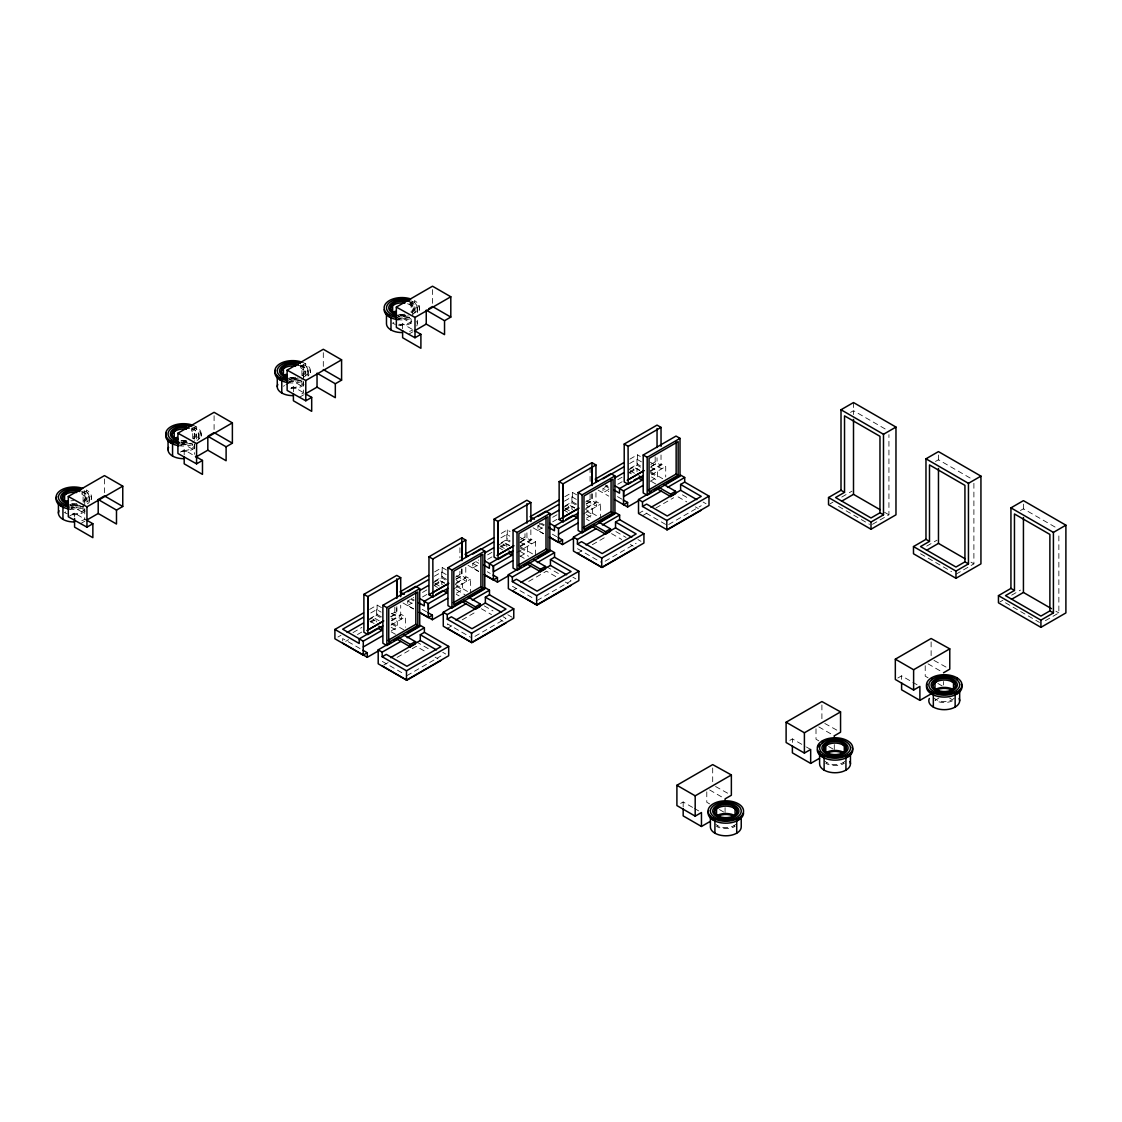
<?xml version="1.0" encoding="UTF-8"?>
<svg xmlns="http://www.w3.org/2000/svg" width="1122" height="1122" viewBox="0 0 1122 1122"><rect width="100%" height="100%" fill="white"/><g stroke="black" fill="none" stroke-linecap="round" stroke-linejoin="round"><path stroke-width="0.75" stroke-dasharray="5 3.75" d="M65.749 511.898L64.585 512.586A13.099 7.559 0 0 0 67.292 513.778M69.802 509.57L77.881 504.9M180.768 445.504L187.514 441.605M283.417 386.234L284.581 385.561M285.928 384.776L299.42 376.992M393.794 322.505L392.63 323.178A13.099 7.559 0 0 0 395.337 324.384M397.847 320.177L405.926 315.506M69.55 516.064L74.571 513.175L85.833 519.668M180.432 452.054L184.19 449.88L194.05 455.574M290.893 388.282L293.403 386.824L304.665 393.331M400.105 325.226L402.616 323.781L412.461 329.461M80.475 523.708L84.907 521.155M299.308 397.356L303.739 394.804M408.52 334.314L412.952 331.747M369.573 609.428L377.104 605.081L381.396 607.563M434.649 571.855L442.18 567.508L446.472 569.99M501.239 533.413L507.27 529.935L510.117 531.59M564.815 496.709L572.346 492.362L576.638 494.83M629.891 459.136L637.422 454.789L640.283 456.444M370.765 612.977L376.669 609.569L381.087 612.121M434.354 576.259L441.745 571.996L446.177 574.548M500.917 537.831L506.835 534.423L509.781 536.12M564.52 501.113L571.911 496.85L576.329 499.402M629.596 463.54L636.987 459.277L641.405 461.829M337.918 637.044L340.934 635.304M369.573 618.769L377.104 614.421L381.578 617.002M434.649 581.196L442.18 576.848L446.654 579.429M501.239 542.753L507.27 539.275L510.244 541M564.815 506.05L572.346 501.702L576.806 504.283M629.891 468.477L637.422 464.129L640.396 465.84M368.339 620.2L376.669 615.389L381.087 617.942M433.429 582.627L441.745 577.816L446.177 580.369M498.505 545.054L506.835 540.243L509.781 541.94M563.581 507.481L571.911 502.67L576.329 505.223M628.671 469.908L636.987 465.097L641.405 467.65M370.807 621.209L373.275 619.793L375.982 621.35M434.663 584.352L438.351 582.22L442.419 584.562M500.973 546.063L503.427 544.647L507.509 546.989M564.815 509.206L568.517 507.074L572.585 509.416M629.891 471.633L633.593 469.501L636.3 471.058M353.023 632.57L361.887 627.45M370.765 622.317L376.669 618.909L376.669 621.939M413.541 608.839L407.749 605.501L407.749 600.971L413.667 597.549M422.531 592.43L426.963 589.863M434.354 585.6L441.745 581.336L444.649 583.005M478.631 571.266L472.825 567.928L472.825 563.398L478.743 559.976M487.607 554.857L492.053 552.29M500.917 547.171L506.835 543.763L509.725 545.432M543.707 533.693L537.915 530.355L537.915 525.811L542.347 523.259M552.697 517.284L557.129 514.717M564.52 510.454L571.911 506.19L574.801 507.859M604.463 487.397L607.423 485.686M617.773 479.711L622.205 477.145M629.596 472.881L636.987 468.617L639.891 470.286M391.929 613.888L394.846 612.219L400.708 615.599L400.708 605.263M455.56 577.157L459.922 574.646L465.784 578.026L465.784 565.965M520.636 539.584L524.998 537.073L530.86 540.453L530.86 528.392M585.726 502.011L590.088 499.5L595.95 502.88L595.95 492.544M650.802 464.438L655.164 461.927L661.026 465.307L661.026 454.971M345.632 641.363L348.591 639.666M357.455 634.533L361.887 631.981M407.749 605.501L413.667 602.093M422.531 596.96L426.963 594.408M472.825 567.928L478.743 564.52M487.607 559.387L492.053 556.835M537.915 530.355L543.819 526.933M552.697 521.814L557.129 519.262M608.909 489.36L602.991 492.782L602.991 488.238L608.783 491.59M617.773 484.241L622.205 481.689M390.751 616.749L396.725 613.299L396.725 608.124M455.827 579.176L461.801 575.726L461.801 568.84M520.917 541.603L526.877 538.153M585.993 504.03L591.953 500.58L591.953 493.68M651.069 466.457L657.043 463.007L657.043 457.832M391.017 616.721L396.837 613.369L396.837 606.651M456.107 579.148L461.913 575.796L461.913 569.078M519.724 542.417L526.989 538.223L526.877 531.253M586.259 504.002L592.079 500.65L592.079 493.932M651.335 466.429L657.155 463.077M391.368 620.298L401.41 614.505L405.393 616.805L405.393 627.268M456.458 582.725L466.486 576.932L470.469 579.233L470.469 593.187M520.103 545.979L531.562 539.359L535.559 541.66L535.559 555.614M586.61 507.579L596.652 501.786L600.635 504.087L600.635 518.027L585.74 509.444M650.255 470.833L661.728 464.213L665.711 466.514L665.711 476.976M391.746 620.775L400.708 615.599M455.336 584.057L465.784 578.026M520.426 546.484L530.86 540.453M585.502 508.911L595.95 502.88M650.578 471.338L661.026 465.307M391.059 625.094L405.393 616.805M453.274 589.176L470.469 579.233M516.919 552.431L535.559 541.66M583.426 514.03L600.635 504.087M651.377 474.788L665.711 466.514M391.396 630.718L397.3 627.296L397.3 621.476L391.41 618.082M456.472 593.145L462.39 589.723L462.39 583.903L456.486 580.509M520.075 556.428L527.466 552.15L527.466 546.33L520.089 542.08M586.638 517.999L592.542 514.577L592.542 508.757L586.652 505.363M650.227 481.282L657.618 477.004L657.618 471.184L650.255 466.934M638.516 513.497L642.611 511.127L667.239 525.334M383.78 665.094L388.212 662.541M397.076 657.422L416.304 646.328L426.43 652.177M451.815 625.824L447.383 628.376L447.383 623.846L470.553 637.226M462.166 619.849L476.948 611.308M512.459 590.803L518.378 587.395M528.714 581.42L546.456 571.182L556.596 577.031M577.535 553.23L583.454 549.822M592.318 544.703L607.1 536.162M642.611 515.657L648.53 512.249M655.921 507.971L673.663 497.733M850.518 412.405L853.505 410.68L885.987 429.431M406.921 675.626L440.918 656.005M474.957 636.356L505.994 618.432L503.105 616.749M537.073 600.48L571.084 580.859L568.181 579.176M605.109 561.21L636.16 543.286M668.712 524.479L701.236 505.713M830 503.862L832.931 502.165M841.752 497.074L852.033 491.141M935.482 461.465L938.469 459.74L970.951 478.491M872.495 524.297L888.933 514.816L888.933 434.621M926.702 546.119L936.996 540.187M1020.431 510.51L1023.432 508.785L1055.9 527.536M955.972 574.212L973.896 563.861L973.896 481.941M999.912 601.967L1002.858 600.27M1011.665 595.179L1020.487 590.088M680.661 803.408L683.172 801.964L693.017 807.644M789.874 740.352L792.384 738.907L805.049 746.214M897.824 678.025L901.597 675.851L911.443 681.545M1045.409 620.676L1058.859 612.907L1058.859 532.726M717.729 825.736L716.551 826.409A13.099 7.559 0 0 0 735.078 826.409L733.9 825.736M826.942 762.679L825.764 763.367A13.099 7.559 0 0 0 844.291 763.367L843.113 762.679M938.848 698.08L934.977 700.31A13.099 7.559 0 0 0 953.504 700.31L949.633 698.08M933.995 660.395L946.912 667.562M824.782 723.452L837.699 730.618M715.57 786.508L728.487 793.675M884.515 512.249L888.933 514.816M970.951 562.15L973.896 563.861M1055.9 611.21L1058.859 612.907M838.527 506.415L869.536 524.311M920.531 553.763L951.54 571.659M1005.494 602.809L1039.449 622.415M395.14 313.95L411.143 323.178L411.143 318.171M650.297 462.222L661.728 468.814L661.728 464.213M650.83 471.871L662.737 478.743M703.059 502.025L706.033 503.736M650.255 472.755L657.618 477.004M651.475 476.976L658.712 481.156M682.414 494.844L689.651 499.024M639.582 470.511L633.593 467.061L633.593 469.501M651.475 481.506L655.823 484.017M678.067 496.864L686.762 501.885M695.444 506.906L698.347 508.575M630.157 470.763L634.659 473.358M628.671 472.334L631.377 473.905M928.034 663.845L942.101 671.966M605.221 484.928L608.082 486.583M605.936 486.429L608.881 488.126M617.479 496.611L621.812 499.108M928.034 677.786L925.215 676.159L925.215 665.697M937.88 683.466L942.101 685.907M598.194 490.216L608.783 496.12M912.845 682.358L917.067 684.785M586.638 500.608L596.652 506.387L596.652 501.786M637.969 539.598L640.957 541.309M586.652 511.183L592.542 514.577M586.399 514.549L593.636 518.729M615.88 531.576L626.02 537.424M574.506 508.084L568.517 504.634L568.517 507.074M586.399 519.079L589.288 520.762M611.532 533.609L621.672 539.458M630.368 544.479L633.257 546.148M565.081 508.336L569.583 510.931M563.581 509.907L567.662 512.263M541.575 523.329L544.436 524.984M539.387 523.147L543.805 525.699M288.635 378.549L301.93 386.234L301.93 381.228M537.915 525.811L543.707 529.163M552.389 534.184L556.736 536.695M577.535 548.7L600.705 562.08M533.118 527.789L543.539 533.806M520.131 537.368L531.562 543.96L531.562 539.359M520.664 547.017L532.571 553.889M572.893 577.171L575.867 578.882M520.089 547.901L527.466 552.15M519.865 551.281L528.56 556.302M546.456 566.638L560.944 574.997M509.43 545.671L503.427 542.207L503.427 544.647M818.822 726.902L834.291 735.836M519.865 555.825L524.212 558.335M565.292 582.052L568.181 583.721M500.005 545.909L504.493 548.504M498.505 547.48L502.572 549.836M818.822 740.843L816.003 739.216L816.003 728.753M828.667 746.523L832.889 748.963M806.452 747.028L810.673 749.468M475.784 561.575L478.729 563.272M472.825 563.398L478.631 566.736M487.313 571.757L490.216 573.426M512.459 586.273L534.184 598.811M468.042 565.362L478.463 571.379M456.486 575.754L466.486 581.533L466.486 576.932M455.588 584.59L467.495 591.462M507.817 614.744L512.277 617.324M456.486 586.329L462.39 589.723M456.233 589.695L464.929 594.716M484.269 605.88L492.965 610.901M444.34 583.244L438.351 579.779L438.351 582.22M456.233 594.239L459.136 595.908M481.38 608.755L491.52 614.604M500.202 619.625L503.105 621.293M434.929 583.482L439.417 586.077M434.775 585.838L437.496 587.409M180.768 442.391L192.732 449.291L192.732 444.284M411.409 598.475L414.27 600.13M410.694 599.148L413.653 600.845M407.749 600.971L413.541 604.309M422.237 609.33L426.584 611.841M402.952 602.935L413.373 608.951M709.609 789.944L723.676 798.065M391.396 613.341L401.41 619.106L401.41 614.505M709.609 803.885L706.79 802.272L706.79 791.809M719.454 809.579L723.676 812.019M391.999 623.019L405.393 630.76M442.741 652.317L445.715 654.028M391.41 623.902L397.3 627.296M391.157 627.268L398.394 631.448M416.304 641.784L430.778 650.143M379.264 620.817L373.275 617.352L373.275 619.793M391.157 631.812L395.505 634.309M435.126 657.197L438.015 658.866M369.839 621.055L374.341 623.65M694.42 808.457L698.641 810.897M360.05 648.572L342.673 638.544L342.673 641.56M382.293 661.419L404.018 673.957M69.802 504.9L83.098 512.586L83.098 504.227M1023.418 504.087L1023.418 512.698M943.504 681.489L943.504 684.981M938.455 455.041L938.455 463.638M931.12 641.882L931.12 657.113M901.597 675.851L901.597 679.343M853.491 402.546L853.491 414.593M834.291 744.545L834.291 749.777M821.907 704.939L821.907 720.17M792.384 738.907L792.384 742.399M725.078 807.602L725.078 812.833M712.694 767.995L712.694 783.226M683.172 801.964L683.172 807.195M655.164 456.892L655.164 461.927M637.422 454.789L637.422 464.129M636.987 459.277L636.987 465.097M636.987 468.617L636.987 471.633M590.088 467.594L590.088 484.381M590.088 494.465L590.088 499.5M572.346 492.362L572.346 501.702M571.911 496.85L571.911 502.67M571.911 506.19L571.911 509.206M524.998 533.707L524.998 537.073M507.27 529.935L507.27 539.275M506.835 534.423L506.835 540.243M506.835 543.763L506.835 546.793M459.922 547.788L459.922 557.858M459.922 571.28L459.922 574.646M442.18 567.508L442.18 576.848M441.745 571.996L441.745 577.816M441.745 581.336L441.745 584.366M432.517 289.588L432.517 304.819M419.628 307.821L419.628 309.714M417.3 307.821L417.3 313.206M417.3 320.177L417.3 323.655M414.986 307.821L414.986 317.835M414.425 302.477L414.425 300.57A17.742 10.238 0 0 1 417.244 312.94M413.331 307.821L413.331 309.476M412.784 315.619L412.784 301.523A15.413 8.906 0 0 1 412.784 314.118M411.143 302.477L411.143 312.491M409.979 304.805L409.979 303.15A11.444 6.606 0 0 1 411.788 311.117M402.616 323.781L402.616 328.998M394.846 607.184L394.846 612.219M377.104 605.081L377.104 614.421M376.669 609.569L376.669 615.389M323.304 352.645L323.304 367.876M310.415 370.877L310.415 372.77A17.742 10.238 0 0 0 301.552 363.893M308.087 370.877L308.087 376.249M305.773 370.877L305.773 377.553M305.226 363.626L305.226 365.52M304.118 370.877L304.118 372.532M303.571 378.675L303.571 364.58A15.413 8.906 0 0 1 303.571 377.16M301.93 375.547L301.93 365.52A13.099 7.559 0 0 1 301.93 376.221M300.766 366.207L300.766 367.862A11.444 6.606 0 0 1 302.575 375.828M293.403 386.824L293.403 392.055M214.092 415.701L214.092 430.932M201.203 433.919L201.203 435.813M198.889 433.919L198.889 439.305M196.56 433.919L196.56 440.609M196.013 426.683L196.013 428.576M194.905 433.919L194.905 435.574M194.372 438.239L194.372 427.636A15.413 8.906 0 0 1 194.372 440.217M194.372 443.863L194.372 454.312M192.732 438.59L192.732 428.576A13.099 7.559 0 0 1 192.732 439.277M184.19 449.88L184.19 455.111M104.472 478.996L104.472 494.213M91.583 497.214L91.583 499.108A17.742 10.238 0 0 0 84.01 490.721M89.255 497.214L89.255 502.6M86.941 497.214L86.941 503.89M86.38 491.871L86.38 489.977A17.742 10.238 0 0 1 87.432 503.806M85.286 497.214L85.286 498.869M84.739 505.012L84.739 490.917A15.413 8.906 0 0 1 87.193 501.66M84.739 508.897L84.739 519.346A15.413 8.906 0 0 1 81.555 520.762M83.098 501.885L83.098 491.871A13.099 7.559 0 0 1 85.188 501.001M74.571 513.175L74.571 516.653M408.408 315.885A15.413 8.906 0 0 1 397.889 316.418M409.6 302A15.413 8.906 0 0 1 415.238 314.16M409.6 317.428A15.413 8.906 0 0 1 397.889 318.311M410.75 300.85A17.742 10.238 0 0 1 419.025 312.365M410.75 318.578A17.742 10.238 0 0 1 397.3 319.602M408.436 301.271A13.099 7.559 0 0 1 413.233 311.593M405.28 315.128A13.099 7.559 0 0 1 398.492 315.128M407.609 303.753A11.444 6.606 0 0 1 411.788 312.772M404.846 315.857A11.444 6.606 0 0 1 398.927 315.857M404.846 314.202A11.444 6.606 0 0 1 398.927 314.202M411.788 321.144A11.444 6.606 0 0 1 398.927 324.216M409.39 317.105A17.742 10.238 0 0 1 397.3 317.708M416.781 321.355A15.413 8.906 0 0 1 416.781 325.955M412.784 329.952A15.413 8.906 0 0 1 409.6 331.369M397.889 315.058A15.413 8.906 0 0 1 405.883 315.058M411.143 323.178A13.099 7.559 0 0 1 398.492 325.142M301.552 361.999A17.742 10.238 0 0 1 308.045 375.996M300.177 380.148A17.742 10.238 0 0 1 289.588 380.961M299.195 378.941A15.413 8.906 0 0 1 288.691 379.474M300.387 365.057A15.413 8.906 0 0 1 306.026 377.216M288.691 381.368A15.413 8.906 0 0 0 303.571 379.068L303.571 393.009A15.413 8.906 0 0 1 300.387 394.425M288.691 378.114A15.413 8.906 0 0 1 295.352 377.946M296.068 378.17A13.099 7.559 0 0 1 289.28 378.17M304.02 384.664A13.099 7.559 0 0 1 289.28 388.198M295.633 378.913A11.444 6.606 0 0 1 286.952 378.254M298.396 365.155A11.444 6.606 0 0 1 302.575 374.173M295.633 377.258A11.444 6.606 0 0 1 289.714 377.258M301.552 381.634A17.742 10.238 0 0 1 288.088 382.658M303.725 382.602A11.444 6.606 0 0 1 289.714 387.272M186.855 441.227A13.099 7.559 0 0 1 183.461 441.493M194.807 447.72A13.099 7.559 0 0 1 180.067 451.24M193.377 438.884A11.444 6.606 0 0 0 191.553 430.904L191.553 429.249A11.444 6.606 0 0 1 193.377 437.229M186.42 441.956A11.444 6.606 0 0 1 180.502 441.956M186.42 440.301A11.444 6.606 0 0 1 177.739 439.642M192.339 426.949A17.742 10.238 0 0 1 200.6 438.478M192.339 444.691A17.742 10.238 0 0 1 178.875 445.715M192.339 425.056A17.742 10.238 0 0 1 197.051 440.511M190.964 443.204A17.742 10.238 0 0 1 178.875 443.821M194.905 443.947A11.444 6.606 0 0 1 180.502 450.329M191.175 428.113A15.413 8.906 0 0 1 196.813 440.273M194.372 442.11A15.413 8.906 0 0 1 179.478 444.424M180.782 441.002A15.413 8.906 0 0 1 186.14 441.002M187.458 442.517A15.413 8.906 0 0 1 180.782 442.685M83.743 500.51A11.444 6.606 0 0 0 81.934 492.544L81.934 494.199A11.444 6.606 0 0 1 83.743 502.179M76.801 503.596A11.444 6.606 0 0 1 68.119 502.937M80.363 505.279A15.413 8.906 0 0 1 69.844 505.812M81.555 491.394A15.413 8.906 0 0 1 87.193 503.568M84.739 505.405A15.413 8.906 0 0 1 69.844 507.705M85.188 511.015A13.099 7.559 0 0 1 70.448 514.535M84.893 508.939A11.444 6.606 0 0 1 70.882 513.61M70.882 500.847A11.444 6.606 0 0 1 73.842 500.622M81.345 506.499A17.742 10.238 0 0 1 70.756 507.298M76.801 505.251A11.444 6.606 0 0 1 68.119 504.591M69.844 504.451A15.413 8.906 0 0 1 76.52 504.283M77.236 504.521A13.099 7.559 0 0 1 70.448 504.521M82.705 507.986A17.742 10.238 0 0 1 70.756 509.192M844.936 761.319A11.444 6.606 0 0 1 825.119 761.319M735.723 824.375A11.444 6.606 0 0 1 715.906 824.375M954.149 698.263A11.444 6.606 0 0 1 934.331 698.263"/><path stroke-width="1.5" d="M74.571 518.406L74.571 527.116L92.86 537.676L92.86 523.736L86.955 527.144L68.302 516.793L68.302 496.485L104.472 475.602L122.761 486.163L122.761 506.471L116.492 510.089L98.203 499.528L98.203 513.483L116.492 524.03L116.492 510.089M184.19 456.85L184.19 463.821L202.479 474.382L202.479 460.441L196.574 463.849L177.921 453.498L177.921 433.19L214.092 412.321L232.38 422.868L232.38 443.176L226.111 446.808L207.822 436.248L207.822 450.188L226.111 460.749L226.111 446.808M293.403 393.794L293.403 400.778L311.692 411.325L311.692 397.384L305.787 400.792L287.134 390.456L287.134 370.148L323.304 349.265L341.593 359.825L341.593 380.134L335.324 383.752L317.035 373.191L317.035 387.132L335.324 397.693L335.324 383.752M402.616 330.752L402.616 337.722L420.904 348.283L420.904 334.342L415 337.75L396.347 327.4L396.347 307.091L432.517 286.208L450.806 296.769L450.806 317.077L444.536 320.696L426.248 310.135L426.248 324.076L444.536 334.637L444.536 320.696M98.203 499.528L104.472 495.91L122.761 506.471M209.071 435.518L214.092 432.615L232.38 443.176M428.758 308.69L432.517 306.516L450.806 317.077M68.302 496.485L86.955 506.835L122.761 486.163M177.921 433.19L196.574 443.541L232.38 422.868M287.134 370.148L305.787 380.498L341.593 359.825M396.347 307.091L415 317.442L450.806 296.769M86.38 520.299L98.203 513.483M196.013 457.005L207.822 450.188M305.226 393.948L317.035 387.132M414.425 330.906L426.248 324.076M382.798 625.936L367.876 634.547L363.893 632.247L363.893 594.351L396.725 575.39L400.708 577.69L400.708 596.652M447.874 588.363L432.952 596.974L428.969 594.674L428.969 556.778L461.801 537.817L465.784 540.117L465.784 557.354M512.964 550.79L498.042 559.401L494.059 557.101L494.059 519.206L526.877 500.244L530.86 502.544L530.86 521.506M578.04 513.217L563.118 521.828L559.135 519.528L559.135 481.618L591.953 462.671L595.95 464.971L595.95 482.208M643.116 475.644L628.194 484.255L624.211 481.955L624.211 444.046L657.043 425.098L661.026 427.398L661.026 446.36M400.708 577.69L367.764 596.581L363.893 594.351M465.784 540.117L432.84 559.008L432.952 596.974M530.86 502.544L497.916 521.435L497.916 555.011L513.918 545.769M595.95 464.971L563.006 483.863L563.006 517.438L578.994 508.196M624.211 444.046L628.194 446.36L661.026 427.398M379.124 650.465L367.287 657.296L367.287 652.752L363.191 655.122L334.903 638.783L334.903 629.442L363.542 612.907M428.618 575.334L399.979 591.869L404.271 594.351M493.694 537.761L465.055 554.296L467.916 555.951M558.784 500.188L530.145 516.723L534.423 519.206M623.86 462.615L595.221 479.15L598.082 480.805M382.883 605.305L415.715 586.357L419.698 588.657L419.698 626.567L386.866 645.515L382.883 643.215L382.883 605.305L386.866 607.619L419.698 588.657M447.959 567.732L480.791 548.784L484.774 551.084L484.774 588.994L451.956 607.942L447.959 605.642L447.959 567.732L451.956 570.032L484.774 551.084M513.049 530.159L545.867 511.211L549.864 513.511L549.864 551.421L517.032 570.369L513.049 568.069L513.049 530.159L517.032 532.459L549.864 513.511M578.125 492.586L610.957 473.638L614.94 475.938L614.94 513.848L582.108 532.796L578.125 530.496L578.125 492.586L582.108 494.886L614.94 475.938M643.201 455.013L676.033 436.065L680.016 438.365L680.016 476.275L647.184 495.223L643.201 492.923L643.201 455.013L647.184 457.313L680.016 438.365M363.374 617.254L342.673 629.204L358.886 638.558M407.749 591.631L428.45 579.681M472.825 554.058L493.526 542.108M537.915 516.471L558.602 504.535M602.991 478.898L623.692 466.948M347.105 632.457L363.374 623.075M419.572 590.621L428.45 585.502M484.662 553.048L493.526 547.929M549.738 515.475L558.602 510.356M614.814 477.902L623.692 472.783M366.88 630.522L383.289 621.055M428.969 594.674L446.879 584.338M497.032 555.376L513.455 545.909M559.135 519.528L577.031 509.192M627.198 480.23L643.607 470.763M383.752 620.915L367.764 630.157L367.764 596.581L367.876 634.547M432.84 592.584L448.828 583.342M628.082 479.865L644.07 470.623M334.903 629.442L359.208 643.481L359.208 638.881L376.403 628.937M418.562 602.598L424.284 605.908L424.284 601.308L432.882 596.343M435.757 594.688L442.924 590.537L446.907 592.837L446.907 590.41M483.638 565.025L489.36 568.335L489.36 563.735L506.569 553.791M563.048 521.183L554.436 526.162L554.436 530.762L548.728 527.452M565.909 519.528L573.076 515.391L577.073 517.691L577.073 515.264M613.804 489.879L619.526 493.189L619.526 488.589L630.999 481.955M633.86 480.3L636.721 478.645M359.208 638.881L363.191 641.181L381.831 630.424L381.831 627.983L378.829 626.244M424.284 601.308L428.267 603.608L446.907 592.837M489.36 563.735L493.343 566.035L511.983 555.264L511.983 552.837L508.995 551.098M577.073 517.691L558.433 528.462L549.696 523.287M639.147 475.952L642.149 477.692L642.149 480.118L623.509 490.889L619.526 488.589M363.304 646.931L382.518 635.837M447.608 598.264L428.38 609.358L428.38 603.538M512.684 560.691L493.47 571.785L493.47 565.965M558.546 534.212L577.76 523.118M642.836 485.546L623.622 496.639L623.622 490.819L623.509 504.83L627.605 502.46L627.605 506.99L639.442 500.174M388.212 640.283L415.827 624.337L417.819 625.487L417.819 591.911L388.745 608.699L388.745 642.275L417.819 625.487M453.288 602.71L480.903 586.764L482.895 587.914L482.895 554.338L453.821 571.126L453.821 604.702L482.895 587.914M518.364 565.137L545.993 549.191L547.985 550.341L547.985 516.765L518.911 533.553L518.911 567.129L547.985 550.341M583.454 527.564L611.069 511.618L613.061 512.768L613.061 479.192L583.987 495.98L583.987 529.542L613.061 512.768M648.53 489.991L676.145 474.031L678.137 475.195L678.137 441.619L649.063 458.407L649.063 491.969L678.137 475.195M419.333 612.388L428.267 617.549L432.377 615.179L432.377 619.709L444.2 612.893M484.409 574.815L493.343 579.976L497.453 577.606L497.453 582.136L509.276 575.32M549.5 537.242L558.433 542.403L562.529 540.033L562.529 544.563L574.352 537.747M390.722 657.632L420.287 640.564L420.287 634.743L424.382 632.373L448.688 646.412L448.688 655.753L406.487 680.114L378.198 663.789L378.198 649.848L391.101 642.387M393.962 640.732L396.837 639.077L410.315 646.861L415.238 644.014L415.238 641.588L403.261 634.659M407.496 632.92L420.399 625.473L424.382 627.773L424.382 632.373M455.798 620.059L485.363 602.991L485.363 597.17L489.473 594.8L513.764 608.839L513.764 618.18L471.563 642.541L443.274 626.216L443.274 612.275L460.483 602.332M469.711 597.002L485.475 587.9L489.473 590.2L489.473 594.8M520.874 582.486L550.439 565.418L550.439 559.598L554.548 557.227L578.854 571.266L578.854 580.607L536.639 604.968L508.35 588.643L508.35 574.688L521.253 567.241M524.128 565.586L526.989 563.931L540.481 571.715L545.404 568.868L545.404 566.442L533.413 559.513M537.662 557.774L550.565 550.327L554.548 552.627L554.548 557.227M585.965 544.913L615.529 527.845L615.529 522.025L619.625 519.654L643.93 533.693L643.93 543.034L601.729 567.395L573.44 551.07L573.44 537.115L590.635 527.186M599.863 521.856L615.641 512.754L619.625 515.054L619.625 519.654M701.236 510.244L667.239 529.879L638.516 513.497L638.516 499.542L651.419 492.095M654.28 490.44L657.155 488.785L670.633 496.569L675.57 493.722L675.57 491.296L663.579 484.367M666.384 483.456L680.717 475.181L684.701 477.481L684.701 482.081L709.006 496.12L709.006 505.461L666.805 529.822L666.805 520.482L709.006 496.12M378.198 649.848L382.181 652.148L400.82 641.377M407.188 637.717L424.382 627.773M443.274 612.275L447.257 614.576L465.896 603.804M472.264 600.13L489.473 590.2M508.35 574.688L512.347 577.003L530.987 566.231M537.34 562.557L554.548 552.627M573.44 537.115L577.423 539.43L596.062 528.658M602.416 524.984L619.625 515.054M638.516 499.542L642.499 501.843L661.139 491.085M667.506 487.411L684.701 477.481M382.181 652.148L382.181 656.749L386.291 654.378L406.921 666.286L440.918 646.665L420.287 634.743M447.257 614.576L447.257 619.176L451.367 616.805L471.997 628.713L505.994 609.092L485.363 597.17M512.347 577.003L512.347 581.603L516.443 579.233L537.073 591.14L571.084 571.519L550.439 559.598M577.423 539.43L577.423 544.03L581.519 541.66L602.163 553.567L636.16 533.946L615.529 522.025M642.499 501.843L642.499 506.457L646.609 504.087L667.239 515.994L701.236 496.373L680.605 484.452L680.605 490.272L651.041 507.34M680.605 484.452L684.701 482.081M398.338 637.506L410.315 644.435L415.238 641.588M463.414 599.933L475.391 606.848L480.328 604.015L480.328 606.441L475.391 609.288L461.913 601.504M528.49 562.36L540.481 569.275L545.404 566.442M593.566 524.787L605.557 531.702L610.48 528.869L610.48 531.295L605.557 534.142L592.079 526.358M658.656 487.214L670.633 494.129L675.57 491.296M841.009 490.314L841.009 409.754L853.491 402.546L895.973 427.075L895.973 514.816L871.009 529.233L828.527 504.704L828.527 497.523L841.009 490.314L844.529 492.348L844.529 415.855L879.971 436.318L879.971 512.796L871.009 517.971L835.567 497.523L844.529 492.348M382.181 656.749L406.487 670.774L448.688 646.412M447.257 619.176L471.563 633.201L513.764 608.839M512.347 581.603L536.639 595.628L578.854 571.266M577.423 544.03L601.729 558.055L643.93 533.693M440.918 660.535L406.921 680.17L382.293 665.949M505.994 622.962L471.997 642.597L447.383 628.376M571.084 585.389L537.073 605.024L512.459 590.803M636.16 547.817L602.163 567.452L577.535 553.23M841.009 409.754L883.491 434.284L895.973 427.075M841.556 501.253L853.505 494.353L880.083 509.697M925.973 539.359L925.973 458.814L938.455 451.605L980.937 476.121L980.937 563.861L955.972 578.279L913.49 553.763L913.49 546.568L925.973 539.359L929.493 541.393L929.493 464.915L964.934 485.363L964.934 561.856L955.972 567.031L920.531 546.568L929.493 541.393M828.527 497.523L871.009 522.039L883.491 514.83L883.491 434.284M925.973 458.814L968.454 483.33L980.937 476.121M926.506 550.313L938.469 543.399L965.046 558.742M1010.936 588.419L1010.936 507.859L1023.418 500.65L1065.9 525.18L1065.9 612.921L1040.921 627.338L998.454 602.809L998.454 595.628L1010.936 588.419L1014.456 590.452L1014.456 513.96L1049.883 534.423L1049.883 610.901L1040.921 616.076L1005.494 595.628L1014.456 590.452M913.49 546.568L955.972 571.098L968.454 563.889L968.454 483.33M1010.936 507.859L1053.418 532.389L1065.9 525.18M710.324 821.346L701.46 826.465L701.46 812.524L695.191 816.143L676.903 805.582L676.903 785.274L712.694 764.601L731.362 774.951L731.362 795.26L725.078 798.878L725.078 802.37M819.523 758.304L810.673 763.409L810.673 749.468L804.404 753.086L786.115 742.526L786.115 722.217L821.907 701.559L840.56 711.895L840.56 732.203L834.291 735.836L834.291 739.314M930.222 694.392L919.886 700.366L919.886 686.412L913.617 690.044L895.328 679.483L895.328 659.175L931.12 638.502L949.773 648.853L949.773 669.161L943.504 672.779M1011.469 599.358L1023.432 592.458L1051.482 608.657M676.903 785.274L695.191 795.835L731.362 774.951M786.115 722.217L804.404 732.778L840.56 711.895M895.328 659.175L913.617 669.736L949.773 648.853M998.454 595.628L1040.921 620.143L1053.418 612.935L1053.418 532.389M735.078 807.377L735.078 815.722L733.9 816.395A11.444 6.606 0 0 0 717.729 816.395L716.551 815.722L716.551 807.377M844.291 744.321L844.291 752.666L843.113 753.339A11.444 6.606 0 0 0 826.942 753.339M953.504 681.264L953.504 689.609L952.326 690.296A11.444 6.606 0 0 0 936.155 690.296L934.977 689.609L934.977 681.264M879.971 512.796L883.491 514.83M964.934 561.856L968.454 563.889M1049.883 610.901L1053.418 612.935M415.28 331.088L420.904 334.342M680.605 490.272L696.818 499.641M638.166 477.818L642.149 480.118M614.786 485.714L619.204 488.266M642.499 506.457L666.805 520.482M623.271 499.949L627.605 502.46M614.576 499.472L627.605 506.99M559.135 481.618L563.118 483.933L563.118 521.828M919.886 700.366L901.597 689.806L901.597 682.835M615.529 527.845L631.742 537.214M598.503 521.94L610.48 528.869M323.304 369.573L341.593 380.134M283.417 367.189L283.417 375.547L284.581 376.221A11.444 6.606 0 0 1 286.952 375.169M558.181 537.522L562.529 540.033M306.068 394.145L311.692 397.384M549.5 537.045L562.529 544.563M494.059 519.206L498.042 521.506L498.042 559.401M550.439 565.418L566.652 574.787M508 552.964L511.983 555.264M484.62 560.86L489.038 563.412M493.105 575.095L497.453 577.606M484.423 574.618L497.453 582.136M810.673 763.409L792.384 752.848L792.384 745.878M428.969 556.778L432.952 559.079M485.363 602.991L501.576 612.36M468.337 597.086L480.328 604.015M174.205 431.914L174.205 438.59L175.369 439.277A11.444 6.606 0 0 1 177.739 438.225M195.452 456.373L202.479 460.441M419.544 598.433L425.434 601.841M428.029 612.668L432.377 615.179M419.333 612.191L432.377 619.709M420.287 640.564L436.5 649.933M377.848 628.11L381.831 630.424M701.46 826.465L683.172 815.904L683.172 808.934M362.953 650.241L367.287 652.752M342.673 643.074L367.287 657.296M87.236 520.482L92.86 523.736M1040.921 620.143L1040.921 627.338M1023.432 517.508L1023.432 592.458M959.661 690.325L959.661 700.787M956.786 677.702L956.786 679.595M956.786 692.19L956.786 694.083M955.972 571.098L955.972 578.279M955.145 693.13L955.145 707.084M952.326 680.269L952.326 681.924M952.326 689.609L952.326 691.264M938.469 468.449L938.469 543.399M936.155 680.269L936.155 681.924M936.155 689.609L936.155 691.264M933.336 693.13L933.336 707.084M931.695 677.702L931.695 679.595M931.695 692.19A17.742 10.238 0 0 0 961.372 687.59A17.742 10.238 0 0 0 939.647 675.051A17.742 10.238 0 0 0 931.695 692.19L931.695 694.083M913.617 669.736L913.617 690.044M871.009 522.039L871.009 529.233M853.505 419.404L853.505 494.353M850.448 753.381L850.448 763.83M847.573 755.232L847.573 757.14M845.932 756.186L845.932 770.127M843.113 743.325L843.113 744.98M826.942 743.325L826.942 744.98M825.764 744.321L825.764 752.666A13.099 7.559 0 0 1 844.291 752.666M824.123 756.186L824.123 770.127M822.482 740.758L822.482 742.652M822.482 755.232A17.742 10.238 0 0 0 852.159 750.646A17.742 10.238 0 0 0 830.434 738.108A17.742 10.238 0 0 0 822.482 755.232L822.482 757.14M819.607 751.628L819.607 763.83A15.413 8.906 0 0 0 837.04 772.665A15.413 8.906 0 0 0 849.915 761.529M804.404 732.778L804.404 753.086M741.235 816.437L741.235 826.886A15.413 8.906 0 0 1 725.822 835.792A15.413 8.906 0 0 1 710.394 826.886L710.394 816.437M738.36 818.289L738.36 820.182M736.719 819.242L736.719 833.183M733.9 806.381L733.9 808.036M717.729 806.381L717.729 808.036M714.91 819.242L714.91 833.183M713.269 818.289A17.742 10.238 0 0 0 742.946 813.702A17.742 10.238 0 0 0 721.222 801.15A17.742 10.238 0 0 0 713.269 818.289L713.269 820.182M695.191 795.835L695.191 816.143M676.145 442.138L676.145 474.031M670.633 494.129L670.633 496.569M657.043 428.548L657.043 447.496M647.184 457.313L647.184 495.223M628.082 446.29L628.194 484.255M611.069 479.711L611.069 511.618M605.557 531.702L605.557 534.142M601.729 558.055L601.729 567.395M592.079 467.075L592.079 485.531M591.953 462.671L591.953 483.344M582.108 494.886L582.108 532.796M558.546 528.392L558.433 542.403M545.993 517.284L545.993 549.191M540.481 569.275L540.481 571.715M536.639 595.628L536.639 604.968M526.877 503.694L526.989 523.104M517.032 532.459L517.032 570.369M493.343 566.035L493.343 579.976M480.903 554.857L480.903 586.764M475.391 606.848L475.391 609.288M471.563 633.201L471.563 642.541M461.913 542.221L461.913 560.691M461.801 537.817L461.801 558.49M451.956 570.032L451.956 607.942M428.267 603.608L428.267 617.549M415.827 592.444L415.827 624.337M415 317.442L415 337.75M410.315 644.435L410.315 646.861M406.487 670.774L406.487 680.114M396.837 579.793L396.837 598.264M396.725 578.84L396.725 597.788M393.794 303.15L393.794 304.805M393.794 312.491L393.794 314.146M392.63 304.146L392.63 312.491A13.099 7.559 0 0 1 395.337 311.285M390.989 317.75L390.989 329.952M389.348 315.058L389.348 316.951M386.866 607.619L386.866 645.515M386.473 313.206L386.473 323.655A15.413 8.906 0 0 0 401.886 332.561M363.304 641.111L363.191 655.122M305.787 380.498L305.787 400.792M284.581 366.207L284.581 367.862M284.581 375.547L284.581 377.202M281.776 379.068L281.776 393.009M280.135 378.114L280.135 380.007M277.26 376.249L277.26 386.711M196.574 443.541L196.574 463.849M175.369 429.249L175.369 430.904M172.564 442.11L172.564 456.065M170.923 441.17L170.923 443.064M168.048 441.044L168.048 449.768M86.955 506.835L86.955 527.144M65.749 492.544L65.749 494.199M65.749 501.885L65.749 503.54M64.585 493.54L64.585 501.885A13.099 7.559 0 0 1 67.292 500.678M62.944 507.144L62.944 519.346M61.289 504.451L61.289 506.359M58.428 502.6L58.428 513.049M395.337 314.37A13.099 7.559 0 0 1 390.54 304.034A13.099 7.559 0 0 1 408.436 301.271M397.3 317.708A17.742 10.238 0 0 1 385.491 303.894A17.742 10.238 0 0 1 410.75 298.943M396.164 313.543A11.444 6.606 0 0 1 391.312 305.296A11.444 6.606 0 0 1 404.846 301.439M396.613 316.18A15.413 8.906 0 0 1 387.917 304.062A15.413 8.906 0 0 1 409.6 300.107M397.3 319.602A17.742 10.238 0 0 1 384.145 309.714M393.794 313.164A11.444 6.606 0 0 1 396.164 312.112M390.442 309.476A11.444 6.606 0 0 1 404.846 303.094M287.4 379.236A15.413 8.906 0 0 1 278.705 367.104A15.413 8.906 0 0 1 300.387 363.163M288.088 380.765A17.742 10.238 0 0 1 276.278 366.95A17.742 10.238 0 0 1 301.552 361.999M286.952 376.585A11.444 6.606 0 0 1 282.772 367.567A11.444 6.606 0 0 1 298.396 365.155M288.088 382.658A17.742 10.238 0 0 1 275.535 370.12M281.622 374.243A11.444 6.606 0 0 1 295.633 366.151M286.124 377.427A13.099 7.559 0 0 1 280.57 367.974A13.099 7.559 0 0 1 296.068 363.57M292.674 395.617A15.413 8.906 0 0 1 277.779 384.411M283.417 375.547A13.099 7.559 0 0 1 286.124 374.341M179.478 442.517A15.413 8.906 0 0 1 169.212 430.511A15.413 8.906 0 0 1 191.175 426.22M172.017 435.574A11.444 6.606 0 0 1 186.42 429.207M176.911 440.469A13.099 7.559 0 0 1 171.357 431.03A13.099 7.559 0 0 1 186.855 426.626M174.205 438.59A13.099 7.559 0 0 1 176.911 437.398M178.875 445.715A17.742 10.238 0 0 1 166.322 433.162M178.875 443.821A17.742 10.238 0 0 1 167.066 430.007A17.742 10.238 0 0 1 192.339 425.056M183.461 458.66A15.413 8.906 0 0 1 168.566 447.454M177.739 439.642A11.444 6.606 0 0 1 173.559 430.624A11.444 6.606 0 0 1 189.183 428.211M67.292 503.764A13.099 7.559 0 0 1 62.495 493.428A13.099 7.559 0 0 1 80.391 490.665M69.255 509.009A17.742 10.238 0 0 1 56.703 496.457M69.255 507.102A17.742 10.238 0 0 1 57.446 493.301A17.742 10.238 0 0 1 82.705 488.351M68.568 505.587A15.413 8.906 0 0 1 59.859 493.456A15.413 8.906 0 0 1 81.555 489.501M62.397 498.869A11.444 6.606 0 0 1 76.801 492.488M68.119 502.937A11.444 6.606 0 0 1 63.94 493.918A11.444 6.606 0 0 1 79.564 491.492M65.749 502.558A11.444 6.606 0 0 1 68.119 501.506M73.842 521.954A15.413 8.906 0 0 1 58.947 510.748M823.59 749.65A11.444 6.606 0 0 1 836.521 743.101A11.444 6.606 0 0 1 846.072 751.361M852.159 747.238A17.742 10.238 0 0 1 837.349 760.043A17.742 10.238 0 0 1 817.293 749.889M817.896 747.238A17.742 10.238 0 0 1 819.663 744.77M716.551 815.722A13.099 7.559 0 0 1 735.078 815.722M743.549 812.945A17.742 10.238 0 0 1 723.494 823.099A17.742 10.238 0 0 1 708.683 810.294M714.77 814.418A11.444 6.606 0 0 1 725.822 806.101A11.444 6.606 0 0 1 736.859 814.418M961.372 684.182A17.742 10.238 0 0 1 944.233 697.085A17.742 10.238 0 0 1 927.109 684.182M933.195 684.897A11.444 6.606 0 0 1 945.734 680.058A11.444 6.606 0 0 1 955.678 686.594M959.128 698.473A15.413 8.906 0 0 1 944.233 709.679A15.413 8.906 0 0 1 929.339 698.473M934.977 689.609A13.099 7.559 0 0 1 953.504 689.609M829.312 753.718A11.444 6.606 0 0 0 846.465 747.995A11.444 6.606 0 0 0 829.312 742.273A11.444 6.606 0 0 0 829.312 753.718M720.1 816.774A11.444 6.606 0 0 0 737.252 811.052A11.444 6.606 0 0 0 720.1 805.33A11.444 6.606 0 0 0 720.1 816.774M827.321 755.709A15.413 8.906 0 0 0 850.448 747.995A15.413 8.906 0 0 0 827.321 740.282A15.413 8.906 0 0 0 827.321 755.709M828.485 754.545A13.099 7.559 0 0 0 848.12 747.995A13.099 7.559 0 0 0 828.485 741.446A13.099 7.559 0 0 0 828.485 754.545M718.108 818.765A15.413 8.906 0 0 0 741.235 811.052A15.413 8.906 0 0 0 718.108 803.338A15.413 8.906 0 0 0 718.108 818.765M719.272 817.601A13.099 7.559 0 0 0 738.907 811.052A13.099 7.559 0 0 0 719.272 804.502A13.099 7.559 0 0 0 719.272 817.601M938.525 690.661A11.444 6.606 0 0 0 955.678 684.939A11.444 6.606 0 0 0 938.525 679.217A11.444 6.606 0 0 0 938.525 690.661M936.533 692.653A15.413 8.906 0 0 0 959.661 684.939A15.413 8.906 0 0 0 936.533 677.239A15.413 8.906 0 0 0 936.533 692.653M937.683 691.489A13.099 7.559 0 0 0 957.332 684.939A13.099 7.559 0 0 0 937.683 678.389A13.099 7.559 0 0 0 937.683 691.489"/></g></svg>
